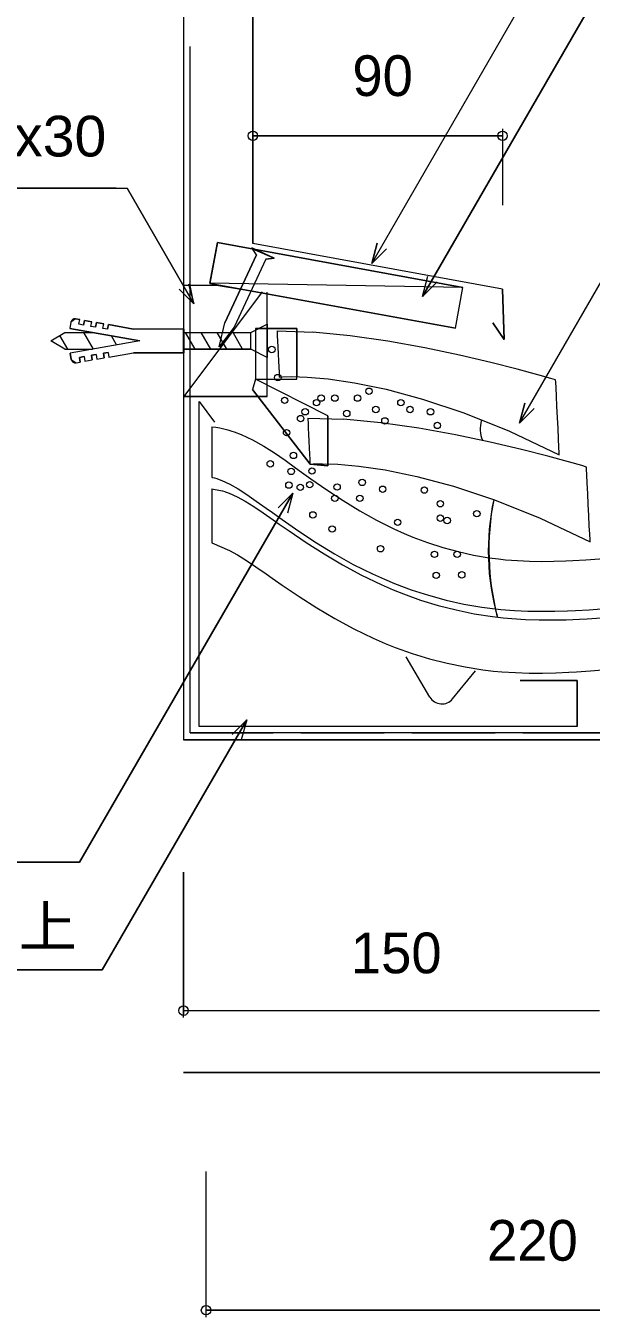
# Model space of a CAD drawing. Units: millimetres, scale not verified. Extents: x -741 to 720, y -421 to 421.
# Drawn here: x -425.9 to -222.1, y -328.3 to 137.4 of the extents above; entities that cross this region are included whole.
import ezdxf
from ezdxf.enums import TextEntityAlignment as Align

# ---------------------------------------------------------------- set-up
doc = ezdxf.new("R2010")
doc.units = ezdxf.units.MM
doc.header["$LTSCALE"] = 10
doc.linetypes.add('DASHED3', pattern=[4, 3, -1])
for name, color, linetype, lineweight in [('0-0_LAYER001', 4, 'Continuous', 18), ('0-1_LAYER003', 7, 'Continuous', 18), ('0-2_LAYER004', 2, 'Continuous', 18), ('0-3_LAYER005', 2, 'Continuous', 18), ('0-4_LAYER007', 2, 'Continuous', 18)]:
    doc.layers.add(name, color=color, linetype=linetype, lineweight=lineweight)
doc.styles.add('2', font='')
doc.styles.get('2').set_extended_font_data('2')

msp = doc.modelspace()

# ---------------------------------------------------------------- linework, layer by layer
at = {"layer": '0-0_LAYER001', "color": 2}
for p, q in [((-393.38, 78.82), (-524.15, 78.82)), ((-365.28, 37.14), (-389.34, 78.82)), ((-336.35, 53.57), (-344.42, 57.33)), ((-342.74, 54.78), (-344.42, 57.33)), ((-342.74, 54.78), (-354.15, 30.31)), ((-339.38, 53.22), (-350.79, 28.74)), ((-339.38, 53.22), (-336.35, 53.57)), ((-357.14, 43.77), (-368.84, 43.77)), ((-368.84, 3.77), (-340.58, 41.45)), ((-338.84, 3.77), (-338.84, 41.31)), ((-409.69, 30.49), (-410.09, 28.23)), ((-384.82, 23.77), (-410.09, 28.23)), ((-407.96, 31.71), (-406.48, 31.45)), ((-406.77, 29.78), (-406.48, 31.45)), ((-405.1, 29.48), (-406.77, 29.78)), ((-405.1, 29.48), (-404.8, 31.15)), ((-404.8, 31.15), (-402.15, 30.68)), ((-402.44, 29.01), (-402.15, 30.69)), ((-400.77, 28.72), (-402.44, 29.01)), ((-400.77, 28.72), (-400.47, 30.39)), ((-400.47, 30.39), (-397.81, 29.92)), ((-398.11, 28.25), (-397.81, 29.92)), ((-396.43, 27.95), (-398.11, 28.25)), ((-396.43, 27.95), (-396.14, 29.63)), ((-396.14, 29.63), (-387.04, 28.02)), ((-368.84, 28.02), (-387.04, 28.02)), ((-368.84, 19.52), (-368.84, 28.02)), ((-356.25, 21.68), (-354.15, 30.31)), ((-350.79, 28.74), (-356.25, 21.68)), ((-344.84, 26.77), (-338.84, 29.77)), ((-338.84, 17.77), (-338.84, 29.77)), ((-416.84, 23.77), (-411.84, 26.77)), ((-411.84, 20.77), (-416.84, 23.77)), ((-410.77, 20.77), (-413.62, 25.71)), ((-411.84, 26.77), (-401.83, 26.77)), ((-384.82, 23.77), (-409.92, 19.35)), ((-401.56, 20.82), (-405, 26.77)), ((-393.18, 22.3), (-395.07, 25.58)), ((-368.84, 26.77), (-344.84, 26.77)), ((-364.9, 20.77), (-368.36, 26.77)), ((-359.18, 20.77), (-362.64, 26.77)), ((-353.45, 20.77), (-356.92, 26.77)), ((-347.73, 20.77), (-351.19, 26.77)), ((-344.84, 20.77), (-344.84, 26.77)), ((-411.84, 20.77), (-401.84, 20.77)), ((-409.52, 17.08), (-409.92, 19.35)), ((-400.59, 18.86), (-402.27, 18.56)), ((-400.59, 18.86), (-400.3, 17.19)), ((-396.26, 19.62), (-397.93, 19.33)), ((-397.93, 19.33), (-397.64, 17.65)), ((-396.26, 19.62), (-395.96, 17.95)), ((-395.96, 17.95), (-387.04, 19.52)), ((-368.84, 19.52), (-387.04, 19.52)), ((-368.84, 20.77), (-344.84, 20.77)), ((-338.84, 17.77), (-344.84, 20.77)), ((-407.78, 15.87), (-406.3, 16.13)), ((-404.93, 18.09), (-406.6, 17.8)), ((-406.6, 17.8), (-406.3, 16.13)), ((-404.93, 18.09), (-404.63, 16.42)), ((-404.63, 16.42), (-401.97, 16.89)), ((-402.27, 18.56), (-401.97, 16.89)), ((-400.3, 17.19), (-397.64, 17.65)), ((-338.84, 3.77), (-368.84, 3.77)), ((-363.36, 1.89), (-357.85, -5.58)), ((-369.03, -220.26), (-369.03, -167.76)), ((-369.03, -217.76), (-219.03, -217.76)), ((-360.94, -328.29), (-360.94, -275.79)), ((-360.94, -325.79), (-140.94, -325.79))]:
    msp.add_line(p, q, dxfattribs=at)
at = {"layer": '0-0_LAYER001', "color": 3}
for p, q in [((-335.34, 27.34), (-322.34, 26.93)), ((-324.23, -4.06), (-311.24, -4.47))]:
    msp.add_line(p, q, dxfattribs=at)
at = {"layer": '0-0_LAYER001'}
for p, q in [((-358.83, -7.21), (-358.83, -25.42)), ((-358.83, -29.56), (-358.83, -49)), ((-358.83, -29.56), (-355.66, -30.2)), ((-355.66, -30.2), (-355, -30.36)), ((-355, -30.36), (-354.21, -30.59)), ((-354.21, -30.59), (-354.03, -30.65)), ((-354.03, -30.65), (-352.57, -31.18)), ((-352.57, -31.18), (-349.74, -32.45)), ((-349.74, -32.45), (-346.87, -34.01)), ((-346.87, -34.01), (-343.76, -35.93)), ((-343.76, -35.93), (-340.39, -38.2)), ((-340.39, -38.2), (-336.76, -40.74)), ((-336.76, -40.74), (-334.53, -42.31)), ((-334.53, -42.31), (-330.99, -44.78)), ((-330.99, -44.78), (-324.8, -48.94)), ((-358.83, -49), (-352.53, -51.82)), ((-324.8, -48.94), (-318.4, -53.02)), ((-352.53, -51.82), (-349.55, -53.44)), ((-349.55, -53.44), (-346.35, -55.41)), ((-346.35, -55.41), (-342.94, -57.71)), ((-318.4, -53.02), (-311.76, -56.95)), ((-342.94, -57.71), (-339.3, -60.26)), ((-339.3, -60.26), (-337.07, -61.83)), ((-311.76, -56.95), (-304.87, -60.68)), ((-337.07, -61.83), (-333.54, -64.29)), ((-333.54, -64.29), (-327.39, -68.43)), ((-304.87, -60.68), (-297.8, -64.1)), ((-297.8, -64.1), (-293.43, -65.99)), ((-327.39, -68.43), (-321.03, -72.48)), ((-293.43, -65.99), (-289.75, -67.46)), ((-289.75, -67.46), (-283.58, -69.67)), ((-283.58, -69.67), (-277.21, -71.62)), ((-321.03, -72.48), (-314.45, -76.37)), ((-277.21, -71.62), (-270.75, -73.27)), ((-270.75, -73.27), (-264.21, -74.63)), ((-314.45, -76.37), (-307.64, -80.06)), ((-264.21, -74.63), (-257.69, -75.65)), ((-257.69, -75.65), (-253.76, -76.11)), ((-253.76, -76.11), (-250.71, -76.39)), ((-250.71, -76.39), (-245.75, -76.71)), ((-245.75, -76.71), (-240.78, -76.87)), ((-240.78, -76.87), (-235.88, -76.88)), ((-235.88, -76.88), (-231.05, -76.78)), ((-231.05, -76.78), (-226.33, -76.57)), ((-226.33, -76.57), (-223.53, -76.41)), ((-223.53, -76.41), (-218.47, -76.06)), ((-307.64, -80.06), (-300.65, -83.44)), ((-300.65, -83.44), (-296.35, -85.31)), ((-296.35, -85.31), (-292.72, -86.75)), ((-292.72, -86.75), (-286.63, -88.93)), ((-280.2, -104.68), (-288.74, -90.15)), ((-286.63, -88.93), (-280.36, -90.85)), ((-280.36, -90.85), (-273.98, -92.49)), ((-273.98, -92.49), (-267.53, -93.82)), ((-272.03, -105.33), (-263.73, -95.26)), ((-267.53, -93.82), (-261.1, -94.83)), ((-261.1, -94.83), (-257.24, -95.28)), ((-257.24, -95.28), (-254.24, -95.56)), ((-254.24, -95.56), (-249.34, -95.87)), ((-249.34, -95.87), (-244.43, -96.03)), ((-244.43, -96.03), (-239.58, -96.04)), ((-239.58, -96.04), (-234.8, -95.94)), ((-234.8, -95.94), (-230.11, -95.74)), ((-230.11, -95.74), (-227.34, -95.58)), ((-227.34, -95.58), (-222.31, -95.22)), ((-222.31, -95.22), (-213.79, -94.44))]:
    msp.add_line(p, q, dxfattribs=at)
at = {"layer": '0-0_LAYER001', "color": 2}
for points in [[(-367.22, 44.38), (-365.28, 37.14), (-370.58, 42.44)], [(-317.05, -3.25), (-343.08, 9.95), (-344.21, 6.18)], [(-317.05, -3.25), (-317.05, -21.24), (-323.43, -20.68), (-344.21, 6.18)], [(-329.63, -31.09), (-406.51, -164.25), (-484.47, -164.25)], [(-334.93, -36.39), (-329.63, -31.09), (-331.57, -38.33)], [(-346.26, -112.84), (-398.35, -203.06), (-632.35, -203.06)], [(-351.57, -118.15), (-346.26, -112.84), (-348.21, -120.09)]]:
    msp.add_lwpolyline(points, dxfattribs=at)
msp.add_lwpolyline([(-328.24, 28.19), (-343.08, 28.19), (-343.08, 9.95), (-328.24, 9.95)], close=True, dxfattribs=at)
at = {"layer": '0-0_LAYER001', "color": 3}
for points in [[(-335.34, 27.34), (-335.31, 26.88), (-335.25, 25.61), (-335.16, 23.75), (-335.05, 21.49), (-334.93, 19.03), (-334.81, 16.57), (-334.7, 14.32), (-334.61, 12.45), (-334.55, 11.19), (-334.53, 10.73), (-333.38, 10.8), (-330.01, 10.87), (-324.49, 10.69), (-316.93, 10.04), (-307.4, 8.66), (-296.01, 6.32), (-282.84, 2.79), (-267.98, -2.17), (-251.52, -8.8), (-233.56, -17.34), (-233.6, -16.58), (-233.7, -14.53), (-233.84, -11.5), (-234.02, -7.82), (-234.22, -3.82), (-234.41, 0.18), (-234.59, 3.86), (-234.74, 6.89), (-234.84, 8.94), (-234.88, 9.7), (-236.57, 10.2), (-241.34, 11.57), (-248.74, 13.58), (-258.3, 16.02), (-269.56, 18.67), (-282.07, 21.3), (-295.35, 23.7), (-308.97, 25.65), (-322.45, 26.94)], [(-324.23, -4.06), (-324.21, -4.53), (-324.15, -5.79), (-324.06, -7.65), (-323.95, -9.91), (-323.83, -12.37), (-323.71, -14.83), (-323.6, -17.09), (-323.51, -18.95), (-323.45, -20.21), (-323.43, -20.68), (-322.28, -20.6), (-318.91, -20.53), (-313.39, -20.71), (-305.83, -21.37), (-296.3, -22.75), (-284.91, -25.08), (-271.74, -28.61), (-256.88, -33.57), (-240.42, -40.21), (-222.46, -48.75), (-222.49, -47.99), (-222.59, -45.93), (-222.74, -42.91), (-222.92, -39.23), (-223.12, -35.23), (-223.31, -31.22), (-223.49, -27.55), (-223.64, -24.52), (-223.74, -22.46), (-223.77, -21.71), (-225.47, -21.2), (-230.24, -19.83), (-237.64, -17.82), (-247.2, -15.38), (-258.46, -12.74), (-270.96, -10.11), (-284.25, -7.7), (-297.87, -5.75), (-311.35, -4.46)]]:
    msp.add_lwpolyline(points, dxfattribs=at)
at = {"layer": '0-0_LAYER001'}
for points in [[(-358.86, -7.21), (-357.39, -7.38), (-355.93, -7.62), (-354.48, -7.94), (-353.04, -8.32), (-351.61, -8.75), (-350.79, -9.03), (-348.29, -9.98), (-344.13, -11.91), (-340.13, -14.15), (-336.24, -16.63), (-332.44, -19.27), (-328.67, -21.99), (-326.49, -23.58), (-323.16, -25.96), (-317.36, -29.98), (-311.49, -33.84), (-305.52, -37.49), (-299.42, -40.9), (-293.17, -44.03), (-289.48, -45.69), (-286.42, -46.96), (-281.06, -48.96), (-275.6, -50.72), (-270.07, -52.22), (-264.47, -53.46), (-258.82, -54.43), (-255.53, -54.86), (-253.01, -55.13), (-248.66, -55.47), (-244.3, -55.67), (-239.94, -55.74), (-235.57, -55.71), (-231.2, -55.58), (-228.67, -55.47), (-223.94, -55.2), (-215.81, -54.57)], [(-358.83, -25.42), (-358.68, -25.45), (-357.94, -25.64), (-357.09, -25.9), (-356.85, -25.98), (-355.29, -26.57), (-352.34, -27.94), (-349.38, -29.6), (-346.21, -31.62), (-342.83, -33.97), (-339.22, -36.57), (-337.02, -38.17), (-333.53, -40.67), (-327.43, -44.9), (-321.13, -49.04), (-314.61, -53.03), (-307.84, -56.81), (-300.9, -60.29), (-296.63, -62.21), (-293.02, -63.71), (-286.97, -65.97), (-280.72, -67.98), (-274.37, -69.7), (-267.93, -71.13), (-261.52, -72.23), (-257.66, -72.73), (-254.67, -73.05), (-249.77, -73.44), (-244.87, -73.66), (-240.02, -73.74), (-235.23, -73.7), (-230.55, -73.57), (-227.77, -73.45), (-222.74, -73.16), (-214.21, -72.5)]]:
    msp.add_lwpolyline(points, dxfattribs=at)
at = {"layer": '0-0_LAYER001', "color": 2}
for centre in [(-369.03, -217.76), (-360.94, -325.79)]:
    msp.add_circle(centre, 1.7, dxfattribs=at)
for centre, start, end in [((-408.21, 30.23), 80.3625, 169.5487), ((-408.04, 17.34), 189.8527, 280.161)]:
    msp.add_arc(centre, 1.5, start, end, dxfattribs=at)
at = {"layer": '0-0_LAYER001'}
msp.add_arc((-275.89, -102.15), 5, 210.4258, 320.47, dxfattribs=at)
at = {"layer": '0-1_LAYER003'}
for p, q in [((-369.03, 178.89), (-369.03, -120.11)), ((-254.03, 100.23), (-254.03, 72.73)), ((-344.03, 97.73), (-254.03, 97.73)), ((-356.83, 59.29), (-359.54, 44.54)), ((-344.19, 56.98), (-336.35, 53.57)), ((-365.28, 37.14), (-370.58, 42.44)), ((-359.54, 44.49), (-271.01, 28.32)), ((-282.92, 39.82), (-277.9, 44.83)), ((-271.01, 28.32), (-268.31, 43.08)), ((-344.84, 20.77), (-368.84, 20.77)), ((-328.24, 9.95), (-328.24, 10.81)), ((-363.36, -115.24), (-363.36, 1.89)), ((-363.36, 1.89), (-357.85, -5.58)), ((-329.63, -31.09), (-331.57, -38.33)), ((-346.26, -112.84), (-348.21, -120.09)), ((-369.03, -217.76), (-219.03, -217.76)), ((-369.03, -240.11), (719.64, -240.11)), ((-360.94, -327.49), (-360.94, -275.79)), ((652.36, -325.79), (-360.94, -325.79))]:
    msp.add_line(p, q, dxfattribs=at)
at = {"layer": '0-1_LAYER003', "color": 2}
for p, q in [((-254.03, 100.23), (-254.03, 72.73)), ((-254.03, 97.73), (-344.03, 97.73)), ((-344.03, 86.39), (-344.03, 58.89))]:
    msp.add_line(p, q, dxfattribs=at)
at = {"layer": '0-1_LAYER003', "color": 2, "linetype": 'DASHED3'}
msp.add_line((-366.71, -117.61), (719.64, -117.61), dxfattribs=at)
at = {"layer": '0-1_LAYER003', "color": 2}
for points in [[(-301.19, 51.71), (-217.46, 196.73), (16.54, 196.73)], [(-282.92, 39.82), (-213.17, 160.62), (-82.67, 160.62)], [(-247.95, -5.94), (-187.01, 99.6), (-73.01, 99.6)], [(-295.89, 57.01), (-301.19, 51.71), (-299.25, 58.96)], [(-277.62, 45.12), (-282.92, 39.82), (-280.98, 47.06)], [(-242.64, -0.64), (-247.95, -5.94), (-246, 1.3)]]:
    msp.add_lwpolyline(points, dxfattribs=at)
at = {"layer": '0-1_LAYER003'}
for points in [[(-301.19, 51.71), (-217.46, 196.73), (16.54, 196.73)], [(-257.48, 30.31), (-253.48, 24.32), (-254.03, 42.4), (-344.03, 58.89), (-344.03, 158.89), (-367.04, 158.99)], [(-82.67, 160.62), (-213.17, 160.62), (-282.92, 39.82), (-280.98, 47.06)], [(719.64, -117.61), (-366.71, -117.61), (-366.71, 129.89)], [(-247.95, -5.94), (-187.01, 99.6), (-73.01, 99.6)], [(-524.15, 78.82), (-389.34, 78.82), (-365.28, 37.14), (-366.71, 43.77)], [(-336.35, 53.57), (-339.38, 53.22), (-350.79, 28.74), (-356.25, 21.68), (-354.15, 30.31), (-342.74, 54.78), (-344.42, 57.33)], [(-299.25, 58.96), (-301.19, 51.71), (-295.89, 57.01)], [(-368.84, 3.77), (-338.84, 3.77), (-338.84, 40.71), (-357.14, 43.77), (-368.84, 43.77)], [(-397.81, 29.92), (-400.47, 30.39), (-400.77, 28.72), (-402.44, 29.01), (-402.15, 30.69), (-404.8, 31.15), (-405.1, 29.48), (-406.77, 29.78), (-406.48, 31.45), (-407.96, 31.71), (-409.69, 30.49), (-410.09, 28.23)], [(-410.09, 28.23), (-384.82, 23.77), (-409.92, 19.35), (-409.52, 17.08), (-407.78, 15.87), (-406.3, 16.13), (-406.6, 17.8), (-404.93, 18.09), (-404.63, 16.42), (-401.97, 16.89), (-402.27, 18.56), (-400.59, 18.86), (-400.3, 17.19), (-397.64, 17.65), (-397.93, 19.33), (-396.26, 19.62), (-395.96, 17.95), (-387.04, 19.52), (-369.03, 19.52), (-369.03, 28.02), (-387.04, 28.02), (-396.14, 29.63), (-396.43, 27.95), (-398.11, 28.25)], [(-369.03, 19.52), (-368.84, 19.52), (-368.84, 28.02), (-369.03, 28.02)], [(-368.84, 26.77), (-344.84, 26.77), (-338.84, 29.77), (-338.84, 17.77), (-344.84, 20.77), (-344.84, 26.77)], [(-343.08, 28.19), (-328.24, 28.19), (-328.24, 10.81)], [(-343.08, 28.19), (-343.08, 9.95), (-328.24, 9.95)], [(-369.03, 19.52), (-369.03, -120.11), (719.64, -120.11)], [(-246, 1.3), (-247.95, -5.94), (-242.64, -0.64)], [(-484.47, -164.25), (-406.51, -164.25), (-329.63, -31.09), (-334.93, -36.39)], [(-247.66, -98.67), (-227.12, -98.67), (-227.12, -115.24), (-363.36, -115.24)], [(-632.35, -203.06), (-398.35, -203.06), (-346.26, -112.84), (-351.57, -118.15)], [(-369.03, -167.76), (-369.03, -217.76), (-369.03, -219.46)]]:
    msp.add_lwpolyline(points, dxfattribs=at)
for points in [[(-359.54, 44.54), (-356.83, 59.29), (-268.31, 43.08)], [(-343.08, 9.95), (-344.21, 6.18), (-323.43, -20.68), (-317.05, -21.24), (-317.05, -3.25)]]:
    msp.add_lwpolyline(points, close=True, dxfattribs=at)
at = {"layer": '0-1_LAYER003', "color": 2}
for centre in [(-344.03, 97.73), (-254.03, 97.73)]:
    msp.add_circle(centre, 1.7, dxfattribs=at)
at = {"layer": '0-1_LAYER003'}
msp.add_arc((-170.49, -52.01), 88.67, 167.9394, 195.5764, dxfattribs=at)
at = {"layer": '0-2_LAYER004'}
for p, q in [((-369.03, 178.89), (-369.03, -120.11)), ((-344.03, 158.89), (-344.03, 80.43)), ((-356.83, 59.29), (-359.54, 44.49)), ((-254.03, 42.4), (-344.03, 58.89)), ((-268.31, 43.08), (-359.54, 44.54)), ((-271.01, 28.32), (-359.54, 44.49)), ((-254.03, 42.4), (-253.48, 24.32)), ((-253.48, 24.32), (-257.48, 30.31)), ((-363.36, -115.24), (-363.36, 1.89)), ((-227.12, -115.24), (-363.36, -115.24)), ((719.64, -120.11), (-369.03, -120.11)), ((719.64, -240.11), (-369.03, -240.11))]:
    msp.add_line(p, q, dxfattribs=at)
at = {"layer": '0-2_LAYER004', "linetype": 'DASHED3'}
msp.add_line((-366.71, -117.61), (-366.71, 129.89), dxfattribs=at)
at = {"layer": '0-2_LAYER004'}
for points in [[(-271.01, 28.32), (-268.31, 43.08), (-356.83, 59.29)], [(-227.12, -115.24), (-227.12, -98.67), (-247.66, -98.67)]]:
    msp.add_lwpolyline(points, dxfattribs=at)
at = {"layer": '0-3_LAYER005'}
for centre in [(-337.22, 20.67), (-335.05, 10.54), (-302.18, 5.61), (-332.59, 2.32), (-321.08, 1.5), (-319.44, 3.14), (-314.51, 3.14), (-306.29, 3.14), (-299.72, -0.97), (-290.68, 1.5), (-287.39, -0.97), (-326.83, -4.25), (-325.19, -1.79), (-310.19, -2.41), (-296.43, -5.08), (-279.99, -1.79), (-331.88, -9.33), (-277.53, -6.72), (-329.42, -17.54), (-337.77, -20.56), (-330.24, -23.3), (-322.73, -23.15), (-331.06, -28.23), (-326.95, -29.05), (-323.55, -28.09), (-313.69, -28.91), (-304.65, -27.26), (-314.51, -33.02), (-305.47, -33.02), (-297.25, -29.73), (-282.22, -30.02), (-276.47, -34.95), (-322.4, -38.98), (-291.83, -41.65), (-276.46, -40.17), (-274, -41), (-263.31, -38.53), (-315.45, -44.07), (-298, -51.18), (-278.6, -53.21), (-270.39, -53.21), (-277.93, -60.78), (-268.74, -60.61)]:
    msp.add_circle(centre, 1.16, dxfattribs=at)
at = {"layer": '0-4_LAYER007'}
for centre, radius, start, end in [((-250.57, -7.89), 11.5, 165.3324, 201.4218), ((-162.09, -51.75), 96.86, 169.1277, 194.388)]:
    msp.add_arc(centre, radius, start, end, dxfattribs=at)

# ---------------------------------------------------------------- texts
at = {"layer": '0-0_LAYER001', "color": 7, "style": '2'}
msp.add_text('150', height=14.66, dxfattribs=at).set_placement((-308.7, -208.67), align=Align.BOTTOM_LEFT)
at = {"layer": '0-1_LAYER003', "style": '2'}
msp.add_text('90', height=14.66, dxfattribs=at).set_placement((-308.16, 107.69), align=Align.BOTTOM_LEFT)
at = {"layer": '0-2_LAYER004', "color": 7, "style": '2', "width": 1.05}
for s, p in [('下地：40x30', (-515.98, 85.88)), ('捨谷水切カラー鋼板0.35ｍｍ以上', (-720.54, -199.13))]:
    msp.add_text(s, height=14.66, dxfattribs=at).set_placement(p, align=Align.BOTTOM_LEFT)
at = {"layer": '0-2_LAYER004', "color": 7, "style": '2'}
msp.add_text('220', height=14.66, dxfattribs=at).set_placement((-259.61, -312.31), align=Align.BOTTOM_LEFT)

doc.saveas('drawing.dxf')
